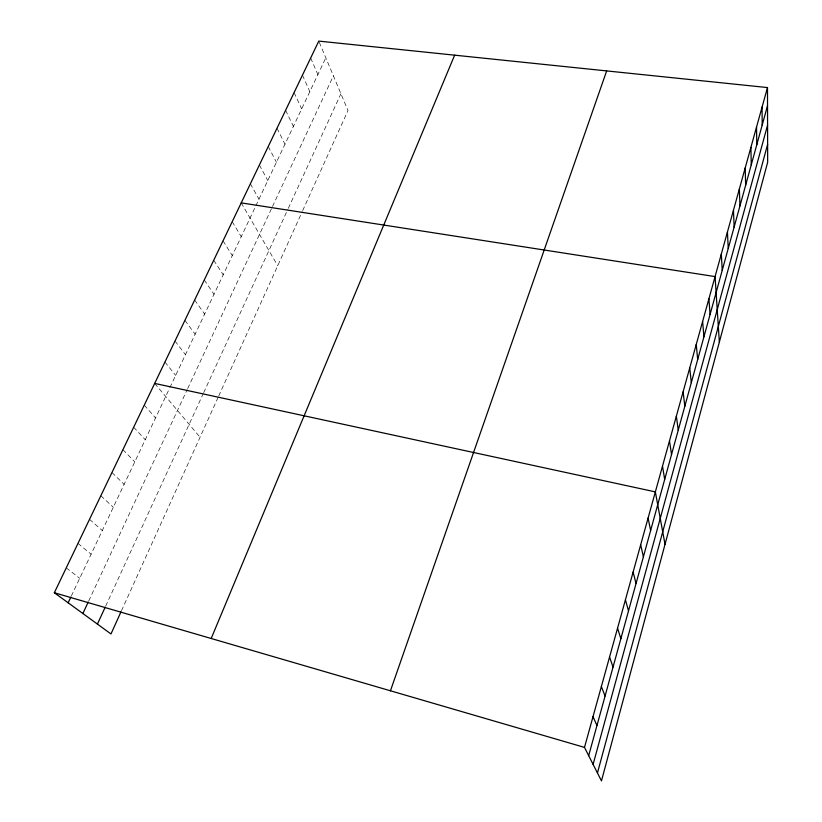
<?xml version="1.0" encoding="UTF-8"?>
<svg xmlns="http://www.w3.org/2000/svg" width="822" height="822" viewBox="0 0 822 822"><rect width="100%" height="100%" fill="white"/><g stroke="black" fill="none" stroke-linecap="round" stroke-linejoin="round"><path stroke-width="0.62" stroke-dasharray="4.11 3.08" d="M121.502 610.695L218.2 397.149M218.724 395.988L302.147 211.778M302.671 210.607L347.994 110.538L318.782 41.1M105.699 606.071L203.188 393.748M203.702 392.628L287.792 209.446M288.306 208.326L340.925 93.739M88.755 600.903L187.159 389.679M187.683 388.549L271.969 207.647M272.503 206.497L333.393 75.829M71.298 596.104L169.363 388.714M169.887 387.604L255.303 206.959M255.827 205.839L325.82 57.828M66.263 567.858L79.724 578.287M77.987 543.393L91.108 554.203M89.516 519.36L102.308 530.529M100.839 495.738L113.313 507.256M111.967 472.516L124.132 484.363M122.92 449.675L134.777 461.851M133.678 427.224L145.247 439.708M144.261 405.143L155.553 417.925M154.68 383.422L200.044 437.263M164.924 362.06L175.661 375.397M174.994 341.038L185.474 354.642M184.909 320.354L195.133 334.215M194.67 299.999L204.647 314.096M204.277 279.963L214.008 294.297M213.73 260.235L223.224 274.805M223.039 240.825L232.297 255.601M232.205 221.704L241.247 236.695M241.226 202.88L277.713 265.732M250.381 183.779L258.981 199.171M259.392 164.975L267.787 180.563M268.27 146.47L276.449 162.232M277.014 128.232L284.987 144.179M285.614 110.282L293.392 126.393M294.101 92.598L301.684 108.874M302.445 75.172L309.843 91.612M310.675 58.013L317.888 74.597"/><path stroke-width="1.23" d="M597.45 772.968L767.625 144.312M593.104 764.388L767.584 125.088M588.675 755.644L767.532 105.678M767.491 87.564L767.666 162.263L601.468 780.9L584.493 747.393L767.491 87.564L318.782 41.1L54.334 592.744L110.97 633.957L120.978 611.856M390.44 690.788L606.667 70.908M211.182 638.499L454.638 55.166M97.417 624.104L105.185 607.201M82.878 613.51L88.221 602.043M68.134 602.793L70.774 597.224M241.226 202.88L715.068 276.593L719.353 342.086M154.68 383.422L655.36 491.885L665.019 544.328M54.334 592.744L584.493 747.393M593.022 716.671L596.967 725.518M601.365 686.565L605.084 695.998M609.544 657.076L613.048 667.063M617.558 628.172L620.857 638.684M625.419 599.844L628.522 610.859M633.125 572.061L636.033 583.558M640.677 544.822L643.4 556.782M648.096 518.096L650.634 530.509M662.491 466.166L664.69 479.411M669.498 440.921L671.533 454.556M676.362 416.148L678.242 430.163M683.113 391.827L684.839 406.191M689.73 367.948L691.312 382.662M696.244 344.49L697.683 359.533M702.625 321.453L703.93 336.815M708.903 298.828L710.074 314.487M721.315 254.09L722.23 270.325M727.439 231.989L728.241 248.491M733.46 210.268L734.138 227.036M739.379 188.926L739.944 205.952M745.205 167.955L745.646 185.217M750.918 147.344L751.257 164.832M756.538 127.081L756.774 144.785M762.066 107.158L762.2 125.067"/></g></svg>
